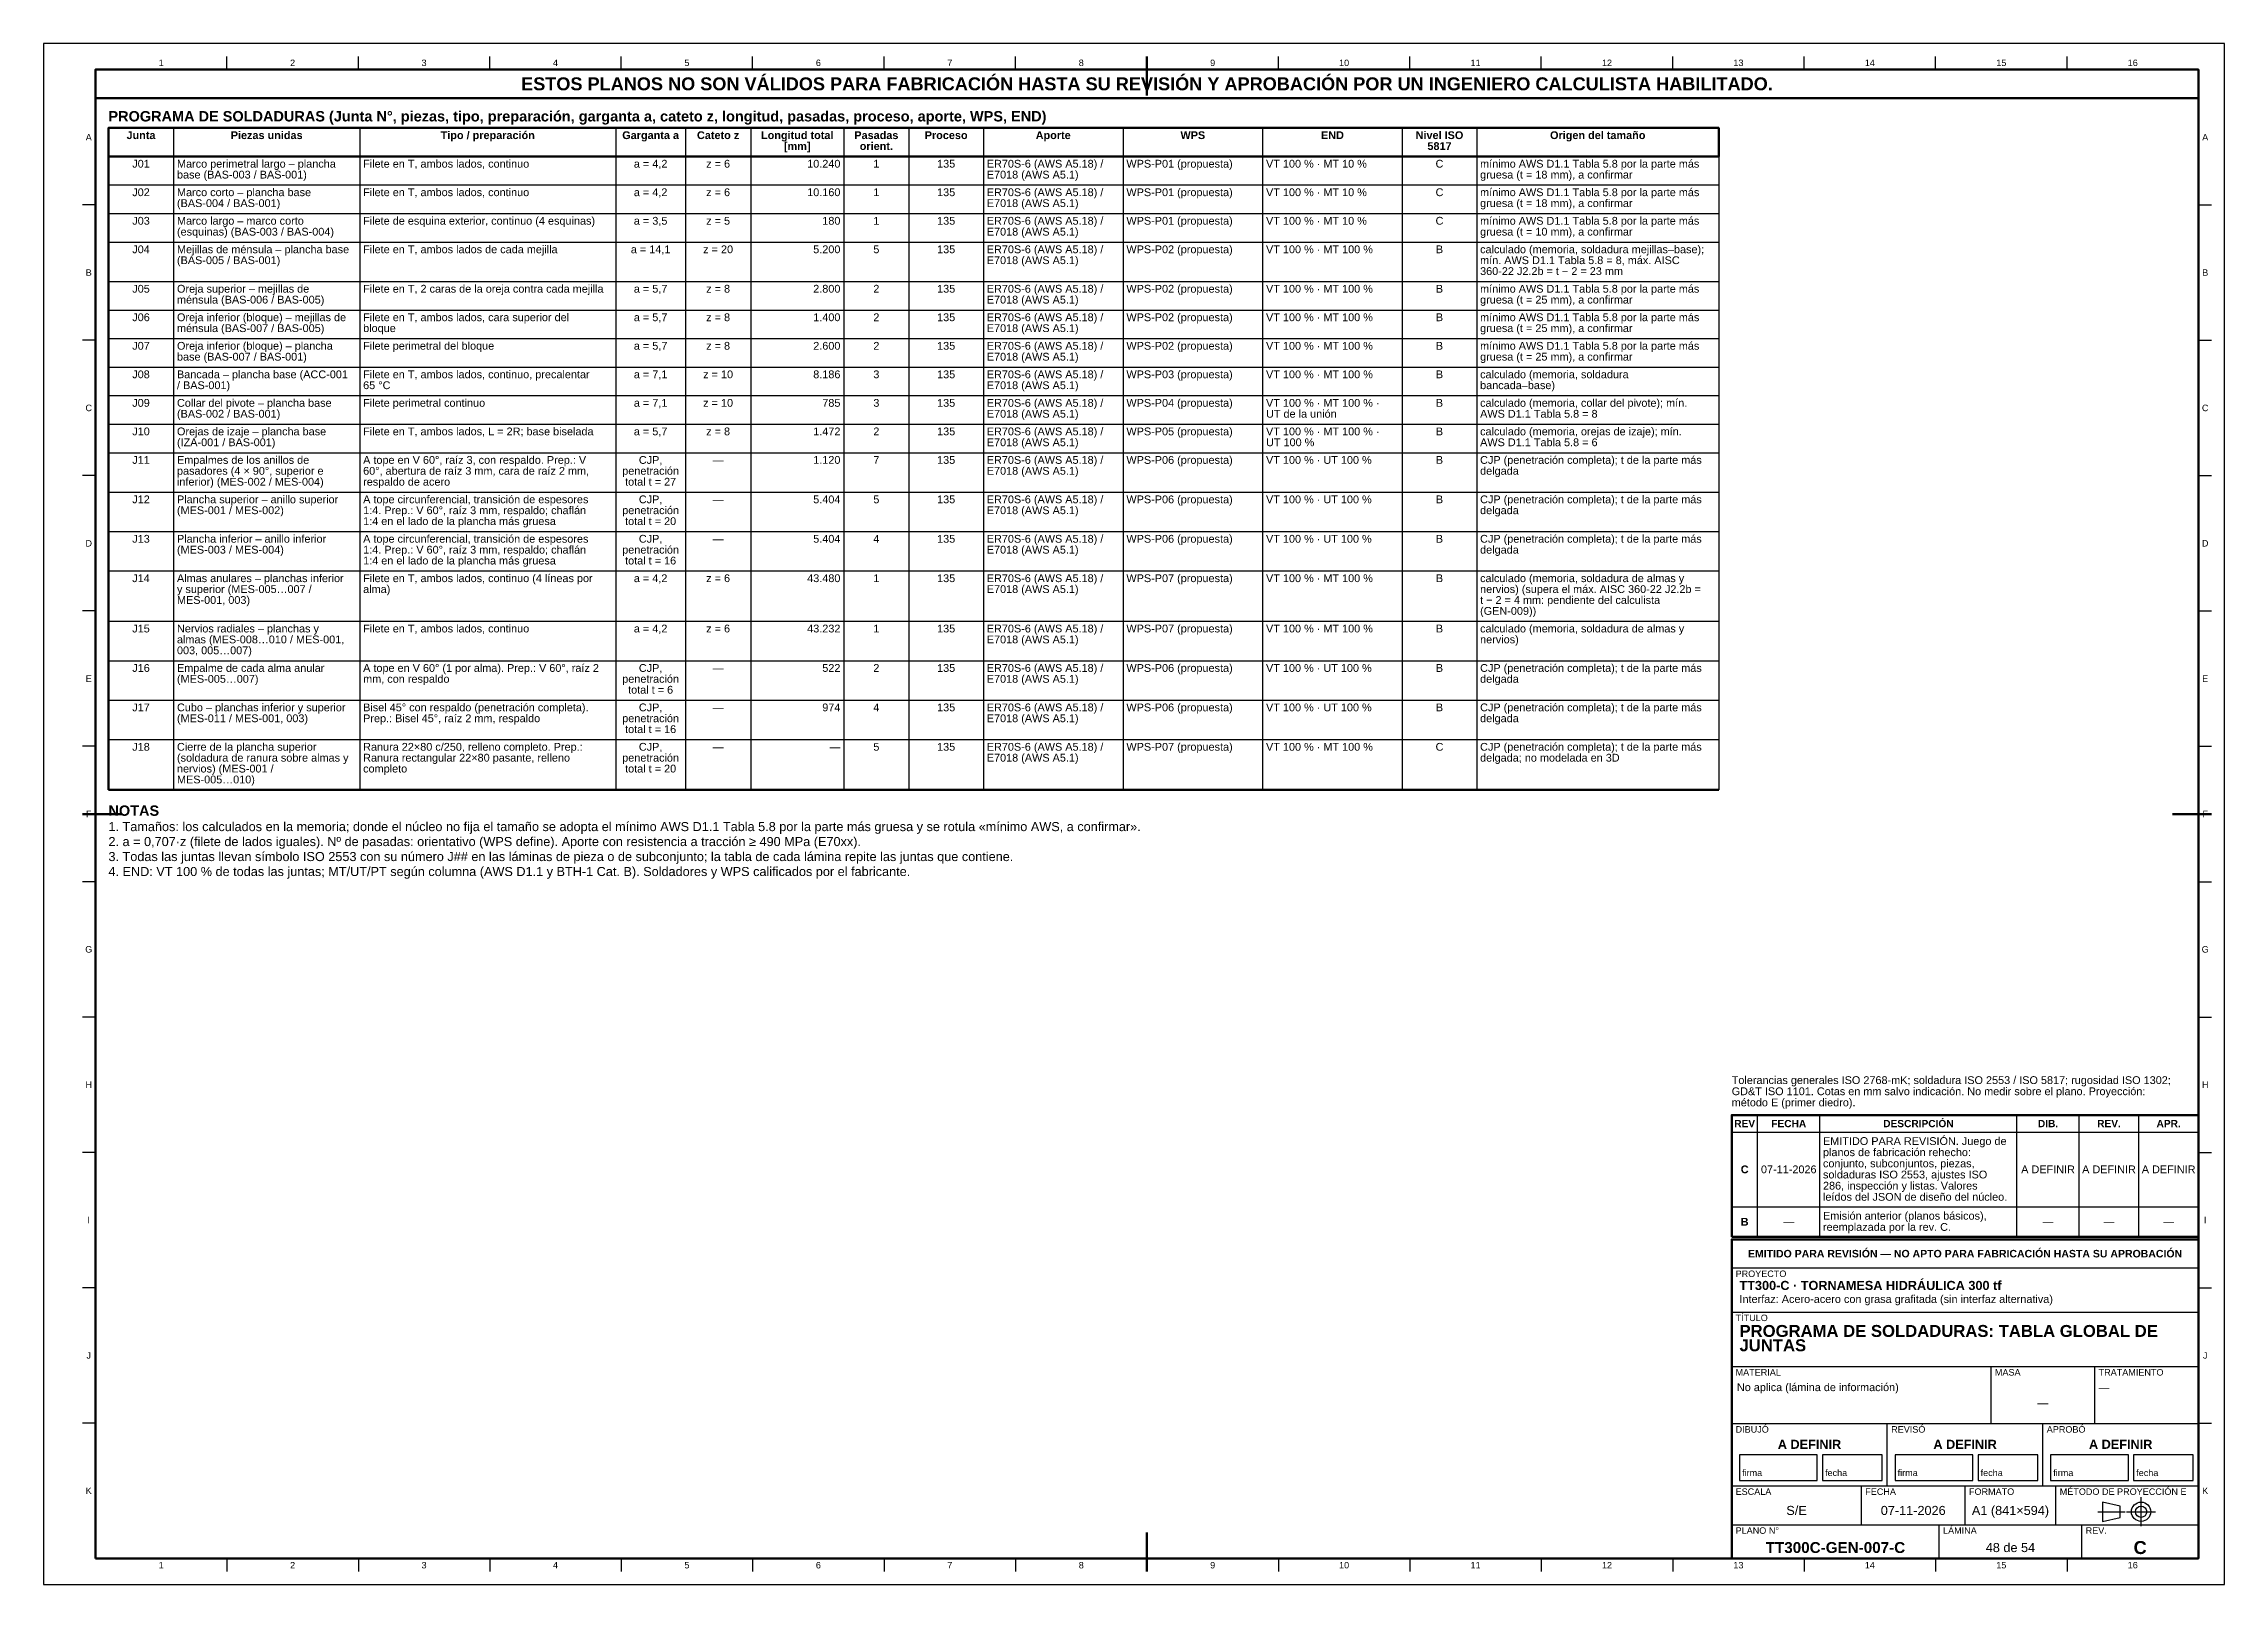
# Model space of a CAD drawing. Header units: millimetres. Extents: x 0 to 841, y 0 to 594.
import ezdxf
from ezdxf.enums import TextEntityAlignment as Align

# ---------------------------------------------------------------- set-up
doc = ezdxf.new("R2010")
doc.units = ezdxf.units.MM
doc.linetypes.add('EJE', pattern=[31, 20, -4, 3, -4])
for name, color, linetype, lineweight in [('EJE', 7, 'EJE', 25), ('FINA', 7, 'CONTINUOUS', 25), ('MARCO', 7, 'CONTINUOUS', 70), ('TXT', 7, 'CONTINUOUS', 25), ('VIS', 7, 'CONTINUOUS', 50)]:
    doc.layers.add(name, color=color, linetype=linetype, lineweight=lineweight)
doc.styles.add('STD', font='LiberationSans-Regular.ttf')
doc.styles.add('STDB', font='LiberationSans-Bold.ttf')

msp = doc.modelspace()

# ---------------------------------------------------------------- linework, layer by layer
at = {"layer": 'EJE'}
for p, q in [((792.14, 28), (802.68, 28)), ((803.3, 28), (814.46, 28)), ((808.88, 22.42), (808.88, 33.58))]:
    msp.add_line(p, q, dxfattribs=at)
at = {"layer": 'FINA'}
for p, q in [((70.69, 584), (70.69, 589)), ((121.38, 584), (121.38, 589)), ((172.06, 584), (172.06, 589)), ((222.75, 584), (222.75, 589)), ((273.44, 584), (273.44, 589)), ((324.12, 584), (324.12, 589)), ((374.81, 584), (374.81, 589)), ((425.5, 584), (425.5, 589)), ((476.19, 584), (476.19, 589)), ((526.88, 584), (526.88, 589)), ((577.56, 584), (577.56, 589)), ((628.25, 584), (628.25, 589)), ((678.94, 584), (678.94, 589)), ((729.62, 584), (729.62, 589)), ((780.31, 584), (780.31, 589)), ((50.13, 561.5), (50.13, 306.3)), ((121.92, 561.5), (121.92, 306.3)), ((220.63, 561.5), (220.63, 306.3)), ((247.55, 561.5), (247.55, 306.3)), ((272.68, 561.5), (272.68, 306.3)), ((308.58, 561.5), (308.58, 306.3)), ((333.71, 561.5), (333.71, 306.3)), ((362.42, 561.5), (362.42, 306.3)), ((416.27, 561.5), (416.27, 306.3)), ((470.11, 561.5), (470.11, 306.3)), ((523.95, 561.5), (523.95, 306.3)), ((552.67, 561.5), (552.67, 306.3)), ((646, 561.5), (646, 306.3)), ((25, 550.5), (646, 550.5)), ((25, 539.5), (646, 539.5)), ((20, 531.82), (15, 531.82)), ((831, 531.82), (836, 531.82)), ((25, 528.5), (646, 528.5)), ((25, 517.5), (646, 517.5)), ((25, 502.3), (646, 502.3)), ((25, 491.3), (646, 491.3)), ((20, 479.64), (15, 479.64)), ((25, 480.3), (646, 480.3)), ((831, 479.64), (836, 479.64)), ((25, 469.3), (646, 469.3)), ((25, 458.3), (646, 458.3)), ((25, 447.3), (646, 447.3)), ((25, 436.3), (646, 436.3)), ((20, 427.45), (15, 427.45)), ((25, 421.1), (646, 421.1)), ((831, 427.45), (836, 427.45)), ((25, 405.9), (646, 405.9)), ((25, 390.7), (646, 390.7)), ((20, 375.27), (15, 375.27)), ((25, 371.3), (646, 371.3)), ((831, 375.27), (836, 375.27)), ((25, 356.1), (646, 356.1)), ((25, 340.9), (646, 340.9)), ((20, 323.09), (15, 323.09)), ((25, 325.7), (646, 325.7)), ((831, 323.09), (836, 323.09)), ((20, 270.91), (15, 270.91)), ((831, 270.91), (836, 270.91)), ((20, 218.73), (15, 218.73)), ((831, 218.73), (836, 218.73)), ((661, 134), (661, 180.9)), ((685, 134), (685, 180.9)), ((761, 134), (761, 180.9)), ((785, 134), (785, 180.9)), ((808, 134), (808, 180.9)), ((651, 174.4), (831, 174.4)), ((20, 166.55), (15, 166.55)), ((831, 166.55), (836, 166.55)), ((651, 145.6), (831, 145.6)), ((651, 134), (831, 134)), ((651, 133), (831, 133)), ((651, 122), (831, 122)), ((20, 114.36), (15, 114.36)), ((831, 114.36), (836, 114.36)), ((651, 105), (831, 105)), ((651, 84), (831, 84)), ((751, 62), (751, 84)), ((791, 62), (791, 84)), ((20, 62.18), (15, 62.18)), ((651, 62), (831, 62)), ((711, 38), (711, 62)), ((771, 38), (771, 62)), ((831, 62.18), (836, 62.18)), ((651, 38), (831, 38)), ((701, 23), (701, 38)), ((741, 23), (741, 38)), ((776, 23), (776, 38)), ((651, 23), (831, 23)), ((731, 10), (731, 23)), ((786, 10), (786, 23)), ((70.69, 10), (70.69, 5)), ((121.38, 10), (121.38, 5)), ((172.06, 10), (172.06, 5)), ((222.75, 10), (222.75, 5)), ((273.44, 10), (273.44, 5)), ((324.12, 10), (324.12, 5)), ((374.81, 10), (374.81, 5)), ((425.5, 10), (425.5, 5)), ((476.19, 10), (476.19, 5)), ((526.88, 10), (526.88, 5)), ((577.56, 10), (577.56, 5)), ((628.25, 10), (628.25, 5)), ((678.94, 10), (678.94, 5)), ((729.62, 10), (729.62, 5)), ((780.31, 10), (780.31, 5))]:
    msp.add_line(p, q, dxfattribs=at)
for points in [[(0, 0), (841, 0), (841, 594), (0, 594)], [(654, 40), (684, 40), (684, 50), (654, 50)], [(686, 40), (709, 40), (709, 50), (686, 50)], [(714, 40), (744, 40), (744, 50), (714, 50)], [(746, 40), (769, 40), (769, 50), (746, 50)], [(774, 40), (804, 40), (804, 50), (774, 50)], [(806, 40), (829, 40), (829, 50), (806, 50)], [(794, 24.28), (800.82, 25.83), (800.82, 30.17), (794, 31.72)]]:
    msp.add_lwpolyline(points, close=True, dxfattribs=at)
for radius in [3.72, 2.17]:
    msp.add_circle((808.88, 28), radius, dxfattribs=at)
at = {"layer": 'MARCO'}
for p, q in [((425.5, 589), (425.5, 574)), ((15, 297), (30, 297)), ((836, 297), (821, 297)), ((425.5, 5), (425.5, 20))]:
    msp.add_line(p, q, dxfattribs=at)
for points in [[(20, 10), (831, 10), (831, 584), (20, 584)], [(20, 573), (831, 573), (831, 584), (20, 584)], [(651, 134), (831, 134), (831, 180.9), (651, 180.9)], [(651, 10), (831, 10), (831, 133), (651, 133)]]:
    msp.add_lwpolyline(points, close=True, dxfattribs=at)
at = {"layer": 'VIS'}
for p, q in [((25, 561.5), (25, 306.3)), ((25, 306.3), (646, 306.3))]:
    msp.add_line(p, q, dxfattribs=at)
msp.add_lwpolyline([(25, 550.5), (646, 550.5), (646, 561.5), (25, 561.5)], close=True, dxfattribs=at)

# ---------------------------------------------------------------- texts
at = {"layer": 'TXT'}
for s, height, style, p in [('1', 2.5, 'STD', (45.34, 586.6)), ('2', 2.5, 'STD', (96.03, 586.6)), ('3', 2.5, 'STD', (146.72, 586.6)), ('ESTOS PLANOS NO SON VÁLIDOS PARA FABRICACIÓN HASTA SU REVISIÓN Y APROBACIÓN POR UN INGENIERO CALCULISTA HABILITADO.', 5, 'STDB', (425.5, 578.5)), ('4', 2.5, 'STD', (197.41, 586.6)), ('5', 2.5, 'STD', (248.09, 586.6)), ('6', 2.5, 'STD', (298.78, 586.6)), ('7', 2.5, 'STD', (349.47, 586.6)), ('8', 2.5, 'STD', (400.16, 586.6)), ('9', 2.5, 'STD', (450.84, 586.6)), ('10', 2.5, 'STD', (501.53, 586.6)), ('11', 2.5, 'STD', (552.22, 586.6)), ('12', 2.5, 'STD', (602.91, 586.6)), ('13', 2.5, 'STD', (653.59, 586.6)), ('14', 2.5, 'STD', (704.28, 586.6)), ('15', 2.5, 'STD', (754.97, 586.6)), ('16', 2.5, 'STD', (805.66, 586.6)), ('A', 2.5, 'STD', (17.4, 557.91)), ('Junta', 3, 'STDB', (37.56, 558.7)), ('Piezas unidas', 3, 'STDB', (86.02, 558.7)), ('Tipo / preparación', 3, 'STDB', (171.28, 558.7)), ('Garganta a', 3, 'STDB', (234.09, 558.7)), ('Cateto z', 3, 'STDB', (260.12, 558.7)), ('Longitud total', 3, 'STDB', (290.63, 558.7)), ('[mm]', 3, 'STDB', (290.63, 554.5)), ('Pasadas', 3, 'STDB', (321.14, 558.7)), ('orient.', 3, 'STDB', (321.14, 554.5)), ('Proceso', 3, 'STDB', (348.06, 558.7)), ('Aporte', 3, 'STDB', (389.34, 558.7)), ('WPS', 3, 'STDB', (443.19, 558.7)), ('END', 3, 'STDB', (497.03, 558.7)), ('Nivel ISO', 3, 'STDB', (538.31, 558.7)), ('5817', 3, 'STDB', (538.31, 554.5)), ('Origen del tamaño', 3, 'STDB', (599.34, 558.7)), ('A', 2.5, 'STD', (833.6, 557.91)), ('J01', 3, 'STD', (37.56, 547.7)), ('a = 4,2', 3, 'STD', (234.09, 547.7)), ('z = 6', 3, 'STD', (260.12, 547.7)), ('1', 3, 'STD', (321.14, 547.7)), ('135', 3, 'STD', (348.06, 547.7)), ('C', 3, 'STD', (538.31, 547.7)), ('J02', 3, 'STD', (37.56, 536.7)), ('a = 4,2', 3, 'STD', (234.09, 536.7)), ('z = 6', 3, 'STD', (260.12, 536.7)), ('135', 3, 'STD', (348.06, 536.7)), ('C', 3, 'STD', (538.31, 536.7)), ('1', 3, 'STD', (321.14, 536.7)), ('J03', 3, 'STD', (37.56, 525.7)), ('a = 3,5', 3, 'STD', (234.09, 525.7)), ('z = 5', 3, 'STD', (260.12, 525.7)), ('1', 3, 'STD', (321.14, 525.7)), ('135', 3, 'STD', (348.06, 525.7)), ('C', 3, 'STD', (538.31, 525.7)), ('J04', 3, 'STD', (37.56, 514.7)), ('a = 14,1', 3, 'STD', (234.09, 514.7)), ('z = 20', 3, 'STD', (260.12, 514.7)), ('5', 3, 'STD', (321.14, 514.7)), ('135', 3, 'STD', (348.06, 514.7)), ('B', 3, 'STD', (538.31, 514.7)), ('B', 2.5, 'STD', (17.4, 505.73)), ('B', 2.5, 'STD', (833.6, 505.73)), ('J05', 3, 'STD', (37.56, 499.5)), ('a = 5,7', 3, 'STD', (234.09, 499.5)), ('z = 8', 3, 'STD', (260.12, 499.5)), ('2', 3, 'STD', (321.14, 499.5)), ('135', 3, 'STD', (348.06, 499.5)), ('B', 3, 'STD', (538.31, 499.5)), ('J06', 3, 'STD', (37.56, 488.5)), ('a = 5,7', 3, 'STD', (234.09, 488.5)), ('z = 8', 3, 'STD', (260.12, 488.5)), ('2', 3, 'STD', (321.14, 488.5)), ('135', 3, 'STD', (348.06, 488.5)), ('B', 3, 'STD', (538.31, 488.5)), ('J07', 3, 'STD', (37.56, 477.5)), ('a = 5,7', 3, 'STD', (234.09, 477.5)), ('z = 8', 3, 'STD', (260.12, 477.5)), ('2', 3, 'STD', (321.14, 477.5)), ('135', 3, 'STD', (348.06, 477.5)), ('B', 3, 'STD', (538.31, 477.5)), ('J08', 3, 'STD', (37.56, 466.5)), ('a = 7,1', 3, 'STD', (234.09, 466.5)), ('z = 10', 3, 'STD', (260.12, 466.5)), ('3', 3, 'STD', (321.14, 466.5)), ('135', 3, 'STD', (348.06, 466.5)), ('B', 3, 'STD', (538.31, 466.5)), ('C', 2.5, 'STD', (17.4, 453.55)), ('J09', 3, 'STD', (37.56, 455.5)), ('a = 7,1', 3, 'STD', (234.09, 455.5)), ('z = 10', 3, 'STD', (260.12, 455.5)), ('3', 3, 'STD', (321.14, 455.5)), ('135', 3, 'STD', (348.06, 455.5)), ('B', 3, 'STD', (538.31, 455.5)), ('C', 2.5, 'STD', (833.6, 453.55)), ('J10', 3, 'STD', (37.56, 444.5)), ('a = 5,7', 3, 'STD', (234.09, 444.5)), ('z = 8', 3, 'STD', (260.12, 444.5)), ('2', 3, 'STD', (321.14, 444.5)), ('135', 3, 'STD', (348.06, 444.5)), ('B', 3, 'STD', (538.31, 444.5)), ('J11', 3, 'STD', (37.56, 433.5)), ('penetración', 3, 'STD', (234.09, 429.3)), ('CJP,', 3, 'STD', (234.09, 433.5)), ('—', 3, 'STD', (260.12, 433.5)), ('7', 3, 'STD', (321.14, 433.5)), ('135', 3, 'STD', (348.06, 433.5)), ('B', 3, 'STD', (538.31, 433.5)), ('total t = 27', 3, 'STD', (234.09, 425.1)), ('J12', 3, 'STD', (37.56, 418.3)), ('penetración', 3, 'STD', (234.09, 414.1)), ('CJP,', 3, 'STD', (234.09, 418.3)), ('—', 3, 'STD', (260.12, 418.3)), ('5', 3, 'STD', (321.14, 418.3)), ('135', 3, 'STD', (348.06, 418.3)), ('B', 3, 'STD', (538.31, 418.3)), ('J13', 3, 'STD', (37.56, 403.1)), ('total t = 20', 3, 'STD', (234.09, 409.9)), ('CJP,', 3, 'STD', (234.09, 403.1)), ('4', 3, 'STD', (321.14, 403.1)), ('135', 3, 'STD', (348.06, 403.1)), ('B', 3, 'STD', (538.31, 403.1)), ('D', 2.5, 'STD', (17.4, 401.36)), ('penetración', 3, 'STD', (234.09, 398.9)), ('total t = 16', 3, 'STD', (234.09, 394.7)), ('—', 3, 'STD', (260.12, 403.1)), ('D', 2.5, 'STD', (833.6, 401.36)), ('J14', 3, 'STD', (37.56, 387.9)), ('a = 4,2', 3, 'STD', (234.09, 387.9)), ('z = 6', 3, 'STD', (260.12, 387.9)), ('1', 3, 'STD', (321.14, 387.9)), ('135', 3, 'STD', (348.06, 387.9)), ('B', 3, 'STD', (538.31, 387.9)), ('a = 4,2', 3, 'STD', (234.09, 368.5)), ('z = 6', 3, 'STD', (260.12, 368.5)), ('135', 3, 'STD', (348.06, 368.5)), ('J15', 3, 'STD', (37.56, 368.5)), ('1', 3, 'STD', (321.14, 368.5)), ('B', 3, 'STD', (538.31, 368.5)), ('J16', 3, 'STD', (37.56, 353.3)), ('CJP,', 3, 'STD', (234.09, 353.3)), ('2', 3, 'STD', (321.14, 353.3)), ('135', 3, 'STD', (348.06, 353.3)), ('B', 3, 'STD', (538.31, 353.3)), ('E', 2.5, 'STD', (17.4, 349.18)), ('penetración', 3, 'STD', (234.09, 349.1)), ('total t = 6', 3, 'STD', (234.09, 344.9)), ('—', 3, 'STD', (260.12, 353.3)), ('E', 2.5, 'STD', (833.6, 349.18)), ('J17', 3, 'STD', (37.56, 338.1)), ('CJP,', 3, 'STD', (234.09, 338.1)), ('—', 3, 'STD', (260.12, 338.1)), ('4', 3, 'STD', (321.14, 338.1)), ('135', 3, 'STD', (348.06, 338.1)), ('B', 3, 'STD', (538.31, 338.1)), ('penetración', 3, 'STD', (234.09, 333.9)), ('total t = 16', 3, 'STD', (234.09, 329.7)), ('J18', 3, 'STD', (37.56, 322.9)), ('penetración', 3, 'STD', (234.09, 318.7)), ('CJP,', 3, 'STD', (234.09, 322.9)), ('—', 3, 'STD', (260.12, 322.9)), ('5', 3, 'STD', (321.14, 322.9)), ('135', 3, 'STD', (348.06, 322.9)), ('C', 3, 'STD', (538.31, 322.9)), ('total t = 20', 3, 'STD', (234.09, 314.5)), ('F', 2.5, 'STD', (17.4, 297)), ('F', 2.5, 'STD', (833.6, 297)), ('G', 2.5, 'STD', (17.4, 244.82)), ('G', 2.5, 'STD', (833.6, 244.82)), ('H', 2.5, 'STD', (17.4, 192.64)), ('H', 2.5, 'STD', (833.6, 192.64)), ('REV', 2.8, 'STDB', (656, 177.65)), ('FECHA', 2.8, 'STDB', (673, 177.65)), ('DESCRIPCIÓN', 2.8, 'STDB', (723, 177.65)), ('DIB.', 2.8, 'STDB', (773, 177.65)), ('REV.', 2.8, 'STDB', (796.5, 177.65)), ('APR.', 2.8, 'STDB', (819.5, 177.65)), ('C', 3, 'STDB', (656, 160)), ('07-11-2026', 3, 'STD', (673, 160)), ('A DEFINIR', 3, 'STD', (773, 160)), ('A DEFINIR', 3, 'STD', (796.5, 160)), ('A DEFINIR', 3, 'STD', (819.5, 160)), ('I', 2.5, 'STD', (17.4, 140.45)), ('B', 3, 'STDB', (656, 139.8)), ('—', 3, 'STD', (673, 139.8)), ('—', 3, 'STD', (773, 139.8)), ('—', 3, 'STD', (796.5, 139.8)), ('—', 3, 'STD', (819.5, 139.8)), ('I', 2.5, 'STD', (833.6, 140.45)), ('EMITIDO PARA REVISIÓN — NO APTO PARA FABRICACIÓN HASTA SU APROBACIÓN', 2.9, 'STDB', (741, 127.5)), ('J', 2.5, 'STD', (17.4, 88.27)), ('J', 2.5, 'STD', (833.6, 88.27)), ('—', 3, 'STD', (771, 70)), ('A DEFINIR', 3.5, 'STDB', (681, 54)), ('A DEFINIR', 3.5, 'STDB', (741, 54)), ('A DEFINIR', 3.5, 'STDB', (801, 54)), ('K', 2.5, 'STD', (17.4, 36.09)), ('K', 2.5, 'STD', (833.6, 36.09)), ('S/E', 3.5, 'STD', (676, 28.5)), ('07-11-2026', 3.5, 'STD', (721, 28.5)), ('A1 (841×594)', 3.5, 'STD', (758.5, 28.5)), ('1', 2.5, 'STD', (45.34, 7.4)), ('2', 2.5, 'STD', (96.03, 7.4)), ('3', 2.5, 'STD', (146.72, 7.4)), ('4', 2.5, 'STD', (197.41, 7.4)), ('5', 2.5, 'STD', (248.09, 7.4)), ('6', 2.5, 'STD', (298.78, 7.4)), ('7', 2.5, 'STD', (349.47, 7.4)), ('8', 2.5, 'STD', (400.16, 7.4)), ('9', 2.5, 'STD', (450.84, 7.4)), ('10', 2.5, 'STD', (501.53, 7.4)), ('11', 2.5, 'STD', (552.22, 7.4)), ('12', 2.5, 'STD', (602.91, 7.4)), ('13', 2.5, 'STD', (653.59, 7.4)), ('TT300C-GEN-007-C', 4.2, 'STDB', (691, 14.2)), ('14', 2.5, 'STD', (704.28, 7.4)), ('48 de 54', 3.5, 'STD', (758.5, 14.2)), ('15', 2.5, 'STD', (754.97, 7.4)), ('16', 2.5, 'STD', (805.66, 7.4)), ('C', 5, 'STDB', (808.5, 14.2))]:
    msp.add_text(s, height=height, dxfattribs=dict(at, style=style)).set_placement(p, align=Align.MIDDLE_CENTER)
for s, height, style, p in [('PROGRAMA DE SOLDADURAS (Junta N°, piezas, tipo, preparación, garganta a, cateto z, longitud, pasadas, proceso, aporte, WPS, END)', 4, 'STDB', (25, 568)), ('NOTAS', 4, 'STDB', (25, 300.3)), ('2. a = 0,707·z (filete de lados iguales). Nº de pasadas: orientativo (WPS define). Aporte con resistencia a tracción ≥ 490 MPa (E70xx).', 3.5, 'STD', (25, 288.13)), ('1. Tamaños: los calculados en la memoria; donde el núcleo no fija el tamaño se adopta el mínimo AWS D1.1 Tabla 5.8 por la parte más gruesa y se rotula «mínimo AWS, a confirmar».', 3.5, 'STD', (25, 293.9)), ('3. Todas las juntas llevan símbolo ISO 2553 con su número J## en las láminas de pieza o de subconjunto; la tabla de cada lámina repite las juntas que contiene.', 3.5, 'STD', (25, 282.35)), ('4. END: VT 100 % de todas las juntas; MT/UT/PT según columna (AWS D1.1 y BTH-1 Cat. B). Soldadores y WPS calificados por el fabricante.', 3.5, 'STD', (25, 276.58)), ('planos de fabricación rehecho:', 3, 'STD', (686.2, 168.1)), ('EMITIDO PARA REVISIÓN. Juego de', 3, 'STD', (686.2, 172.4)), ('conjunto, subconjuntos, piezas,', 3, 'STD', (686.2, 163.8)), ('soldaduras ISO 2553, ajustes ISO', 3, 'STD', (686.2, 159.5)), ('286, inspección y listas. Valores', 3, 'STD', (686.2, 155.2)), ('leídos del JSON de diseño del núcleo.', 3, 'STD', (686.2, 150.9)), ('Emisión anterior (planos básicos),', 3, 'STD', (686.2, 143.6)), ('reemplazada por la rev. C.', 3, 'STD', (686.2, 139.3)), ('PROYECTO', 2.5, 'STD', (652.5, 121)), ('TT300-C · TORNAMESA HIDRÁULICA 300 tf', 3.5, 'STDB', (654, 117)), ('Interfaz: Acero-acero con grasa grafitada (sin interfaz alternativa)', 3, 'STD', (654, 111.5)), ('TÍTULO', 2.5, 'STD', (652.5, 104)), ('JUNTAS', 4.6, 'STDB', (654, 94.48)), ('PROGRAMA DE SOLDADURAS: TABLA GLOBAL DE', 4.6, 'STDB', (654, 100)), ('MATERIAL', 2.5, 'STD', (652.5, 83)), ('No aplica (lámina de información)', 3, 'STD', (653, 77.5)), ('MASA', 2.5, 'STD', (752.5, 83)), ('—', 3, 'STD', (792.5, 77.5)), ('TRATAMIENTO', 2.5, 'STD', (792.5, 83)), ('DIBUJÓ', 2.5, 'STD', (652.5, 61)), ('REVISÓ', 2.5, 'STD', (712.5, 61)), ('APROBÓ', 2.5, 'STD', (772.5, 61)), ('ESCALA', 2.5, 'STD', (652.5, 37)), ('FECHA', 2.5, 'STD', (702.5, 37)), ('FORMATO', 2.5, 'STD', (742.5, 37)), ('MÉTODO DE PROYECCIÓN E', 2.5, 'STD', (777.5, 37)), ('PLANO N°', 2.5, 'STD', (652.5, 22)), ('LÁMINA', 2.5, 'STD', (732.5, 22)), ('REV.', 2.5, 'STD', (787.5, 22))]:
    msp.add_text(s, height=height, dxfattribs=dict(at, style=style)).set_placement(p, align=Align.TOP_LEFT)
at = {"layer": 'TXT', "style": 'STD'}
for s, p in [('Marco perimetral largo – plancha', (51.43, 547.7)), ('Filete en T, ambos lados, continuo', (123.22, 547.7)), ('ER70S-6 (AWS A5.18) /', (363.72, 547.7)), ('WPS-P01 (propuesta)', (417.57, 547.7)), ('VT 100 % · MT 10 %', (471.41, 547.7)), ('mínimo AWS D1.1 Tabla 5.8 por la parte más', (553.97, 547.7)), ('base (BAS-003 / BAS-001)', (51.43, 543.5)), ('Marco corto – plancha base', (51.43, 536.7)), ('Filete en T, ambos lados, continuo', (123.22, 536.7)), ('E7018 (AWS A5.1)', (363.72, 543.5)), ('ER70S-6 (AWS A5.18) /', (363.72, 536.7)), ('WPS-P01 (propuesta)', (417.57, 536.7)), ('VT 100 % · MT 10 %', (471.41, 536.7)), ('gruesa (t = 18 mm), a confirmar', (553.97, 543.5)), ('mínimo AWS D1.1 Tabla 5.8 por la parte más', (553.97, 536.7)), ('(BAS-004 / BAS-001)', (51.43, 532.5)), ('E7018 (AWS A5.1)', (363.72, 532.5)), ('gruesa (t = 18 mm), a confirmar', (553.97, 532.5)), ('(esquinas) (BAS-003 / BAS-004)', (51.43, 521.5)), ('Marco largo – marco corto', (51.43, 525.7)), ('Filete de esquina exterior, continuo (4 esquinas)', (123.22, 525.7)), ('ER70S-6 (AWS A5.18) /', (363.72, 525.7)), ('E7018 (AWS A5.1)', (363.72, 521.5)), ('WPS-P01 (propuesta)', (417.57, 525.7)), ('VT 100 % · MT 10 %', (471.41, 525.7)), ('gruesa (t = 10 mm), a confirmar', (553.97, 521.5)), ('mínimo AWS D1.1 Tabla 5.8 por la parte más', (553.97, 525.7)), ('Mejillas de ménsula – plancha base', (51.43, 514.7)), ('Filete en T, ambos lados de cada mejilla', (123.22, 514.7)), ('ER70S-6 (AWS A5.18) /', (363.72, 514.7)), ('WPS-P02 (propuesta)', (417.57, 514.7)), ('VT 100 % · MT 100 %', (471.41, 514.7)), ('calculado (memoria, soldadura mejillas–base);', (553.97, 514.7)), ('(BAS-005 / BAS-001)', (51.43, 510.5)), ('E7018 (AWS A5.1)', (363.72, 510.5)), ('360-22 J2.2b = t − 2 = 23 mm', (553.97, 506.3)), ('mín. AWS D1.1 Tabla 5.8 = 8, máx. AISC', (553.97, 510.5)), ('Oreja superior – mejillas de', (51.43, 499.5)), ('ménsula (BAS-006 / BAS-005)', (51.43, 495.3)), ('Filete en T, 2 caras de la oreja contra cada mejilla', (123.22, 499.5)), ('ER70S-6 (AWS A5.18) /', (363.72, 499.5)), ('E7018 (AWS A5.1)', (363.72, 495.3)), ('WPS-P02 (propuesta)', (417.57, 499.5)), ('VT 100 % · MT 100 %', (471.41, 499.5)), ('gruesa (t = 25 mm), a confirmar', (553.97, 495.3)), ('mínimo AWS D1.1 Tabla 5.8 por la parte más', (553.97, 499.5)), ('Oreja inferior (bloque) – mejillas de', (51.43, 488.5)), ('Filete en T, ambos lados, cara superior del', (123.22, 488.5)), ('ER70S-6 (AWS A5.18) /', (363.72, 488.5)), ('WPS-P02 (propuesta)', (417.57, 488.5)), ('VT 100 % · MT 100 %', (471.41, 488.5)), ('mínimo AWS D1.1 Tabla 5.8 por la parte más', (553.97, 488.5)), ('ménsula (BAS-007 / BAS-005)', (51.43, 484.3)), ('bloque', (123.22, 484.3)), ('E7018 (AWS A5.1)', (363.72, 484.3)), ('gruesa (t = 25 mm), a confirmar', (553.97, 484.3)), ('Oreja inferior (bloque) – plancha', (51.43, 477.5)), ('base (BAS-007 / BAS-001)', (51.43, 473.3)), ('Filete perimetral del bloque', (123.22, 477.5)), ('ER70S-6 (AWS A5.18) /', (363.72, 477.5)), ('E7018 (AWS A5.1)', (363.72, 473.3)), ('WPS-P02 (propuesta)', (417.57, 477.5)), ('VT 100 % · MT 100 %', (471.41, 477.5)), ('gruesa (t = 25 mm), a confirmar', (553.97, 473.3)), ('mínimo AWS D1.1 Tabla 5.8 por la parte más', (553.97, 477.5)), ('/ BAS-001)', (51.43, 462.3)), ('Bancada – plancha base (ACC-001', (51.43, 466.5)), ('65 °C', (123.22, 462.3)), ('Filete en T, ambos lados, continuo, precalentar', (123.22, 466.5)), ('ER70S-6 (AWS A5.18) /', (363.72, 466.5)), ('E7018 (AWS A5.1)', (363.72, 462.3)), ('WPS-P03 (propuesta)', (417.57, 466.5)), ('VT 100 % · MT 100 %', (471.41, 466.5)), ('calculado (memoria, soldadura', (553.97, 466.5)), ('bancada–base)', (553.97, 462.3)), ('Collar del pivote – plancha base', (51.43, 455.5)), ('Filete perimetral continuo', (123.22, 455.5)), ('ER70S-6 (AWS A5.18) /', (363.72, 455.5)), ('WPS-P04 (propuesta)', (417.57, 455.5)), ('VT 100 % · MT 100 % ·', (471.41, 455.5)), ('calculado (memoria, collar del pivote); mín.', (553.97, 455.5)), ('Orejas de izaje – plancha base', (51.43, 444.5)), ('(BAS-002 / BAS-001)', (51.43, 451.3)), ('Filete en T, ambos lados, L = 2R; base biselada', (123.22, 444.5)), ('E7018 (AWS A5.1)', (363.72, 451.3)), ('ER70S-6 (AWS A5.18) /', (363.72, 444.5)), ('WPS-P05 (propuesta)', (417.57, 444.5)), ('VT 100 % · MT 100 % ·', (471.41, 444.5)), ('UT de la unión', (471.41, 451.3)), ('AWS D1.1 Tabla 5.8 = 8', (553.97, 451.3)), ('calculado (memoria, orejas de izaje); mín.', (553.97, 444.5)), ('(IZA-001 / BAS-001)', (51.43, 440.3)), ('E7018 (AWS A5.1)', (363.72, 440.3)), ('UT 100 %', (471.41, 440.3)), ('AWS D1.1 Tabla 5.8 = 6', (553.97, 440.3)), ('pasadores (4 × 90°, superior e', (51.43, 429.3)), ('Empalmes de los anillos de', (51.43, 433.5)), ('A tope en V 60°, raíz 3, con respaldo. Prep.: V', (123.22, 433.5)), ('60°, abertura de raíz 3 mm, cara de raíz 2 mm,', (123.22, 429.3)), ('ER70S-6 (AWS A5.18) /', (363.72, 433.5)), ('E7018 (AWS A5.1)', (363.72, 429.3)), ('WPS-P06 (propuesta)', (417.57, 433.5)), ('VT 100 % · UT 100 %', (471.41, 433.5)), ('delgada', (553.97, 429.3)), ('CJP (penetración completa); t de la parte más', (553.97, 433.5)), ('inferior) (MES-002 / MES-004)', (51.43, 425.1)), ('respaldo de acero', (123.22, 425.1)), ('(MES-001 / MES-002)', (51.43, 414.1)), ('Plancha superior – anillo superior', (51.43, 418.3)), ('A tope circunferencial, transición de espesores', (123.22, 418.3)), ('1:4. Prep.: V 60°, raíz 3 mm, respaldo; chaflán', (123.22, 414.1)), ('ER70S-6 (AWS A5.18) /', (363.72, 418.3)), ('E7018 (AWS A5.1)', (363.72, 414.1)), ('WPS-P06 (propuesta)', (417.57, 418.3)), ('VT 100 % · UT 100 %', (471.41, 418.3)), ('delgada', (553.97, 414.1)), ('CJP (penetración completa); t de la parte más', (553.97, 418.3)), ('Plancha inferior – anillo inferior', (51.43, 403.1)), ('A tope circunferencial, transición de espesores', (123.22, 403.1)), ('1:4 en el lado de la plancha más gruesa', (123.22, 409.9)), ('ER70S-6 (AWS A5.18) /', (363.72, 403.1)), ('WPS-P06 (propuesta)', (417.57, 403.1)), ('VT 100 % · UT 100 %', (471.41, 403.1)), ('CJP (penetración completa); t de la parte más', (553.97, 403.1)), ('(MES-003 / MES-004)', (51.43, 398.9)), ('1:4. Prep.: V 60°, raíz 3 mm, respaldo; chaflán', (123.22, 398.9)), ('1:4 en el lado de la plancha más gruesa', (123.22, 394.7)), ('E7018 (AWS A5.1)', (363.72, 398.9)), ('delgada', (553.97, 398.9)), ('Almas anulares – planchas inferior', (51.43, 387.9)), ('Filete en T, ambos lados, continuo (4 líneas por', (123.22, 387.9)), ('ER70S-6 (AWS A5.18) /', (363.72, 387.9)), ('WPS-P07 (propuesta)', (417.57, 387.9)), ('VT 100 % · MT 100 %', (471.41, 387.9)), ('calculado (memoria, soldadura de almas y', (553.97, 387.9)), ('y superior (MES-005…007 /', (51.43, 383.7)), ('MES-001, 003)', (51.43, 379.5)), ('alma)', (123.22, 383.7)), ('E7018 (AWS A5.1)', (363.72, 383.7)), ('t − 2 = 4 mm: pendiente del calculista', (553.97, 379.5)), ('nervios) (supera el máx. AISC 360-22 J2.2b =', (553.97, 383.7)), ('Nervios radiales – planchas y', (51.43, 368.5)), ('Filete en T, ambos lados, continuo', (123.22, 368.5)), ('ER70S-6 (AWS A5.18) /', (363.72, 368.5)), ('WPS-P07 (propuesta)', (417.57, 368.5)), ('VT 100 % · MT 100 %', (471.41, 368.5)), ('calculado (memoria, soldadura de almas y', (553.97, 368.5)), ('(GEN-009))', (553.97, 375.3)), ('003, 005…007)', (51.43, 360.1)), ('almas (MES-008…010 / MES-001,', (51.43, 364.3)), ('E7018 (AWS A5.1)', (363.72, 364.3)), ('nervios)', (553.97, 364.3)), ('Empalme de cada alma anular', (51.43, 353.3)), ('A tope en V 60° (1 por alma). Prep.: V 60°, raíz 2', (123.22, 353.3)), ('ER70S-6 (AWS A5.18) /', (363.72, 353.3)), ('WPS-P06 (propuesta)', (417.57, 353.3)), ('VT 100 % · UT 100 %', (471.41, 353.3)), ('CJP (penetración completa); t de la parte más', (553.97, 353.3)), ('(MES-005…007)', (51.43, 349.1)), ('mm, con respaldo', (123.22, 349.1)), ('E7018 (AWS A5.1)', (363.72, 349.1)), ('delgada', (553.97, 349.1)), ('Cubo – planchas inferior y superior', (51.43, 338.1)), ('Bisel 45° con respaldo (penetración completa).', (123.22, 338.1)), ('ER70S-6 (AWS A5.18) /', (363.72, 338.1)), ('WPS-P06 (propuesta)', (417.57, 338.1)), ('VT 100 % · UT 100 %', (471.41, 338.1)), ('CJP (penetración completa); t de la parte más', (553.97, 338.1)), ('(MES-011 / MES-001, 003)', (51.43, 333.9)), ('Prep.: Bisel 45°, raíz 2 mm, respaldo', (123.22, 333.9)), ('E7018 (AWS A5.1)', (363.72, 333.9)), ('delgada', (553.97, 333.9)), ('Cierre de la plancha superior', (51.43, 322.9)), ('(soldadura de ranura sobre almas y', (51.43, 318.7)), ('Ranura 22×80 c/250, relleno completo. Prep.:', (123.22, 322.9)), ('Ranura rectangular 22×80 pasante, relleno', (123.22, 318.7)), ('ER70S-6 (AWS A5.18) /', (363.72, 322.9)), ('E7018 (AWS A5.1)', (363.72, 318.7)), ('WPS-P07 (propuesta)', (417.57, 322.9)), ('VT 100 % · MT 100 %', (471.41, 322.9)), ('delgada; no modelada en 3D', (553.97, 318.7)), ('CJP (penetración completa); t de la parte más', (553.97, 322.9)), ('nervios) (MES-001 /', (51.43, 314.5)), ('MES-005…010)', (51.43, 310.3)), ('completo', (123.22, 314.5))]:
    msp.add_text(s, height=3, dxfattribs=at).set_placement(p, align=Align.MIDDLE_LEFT)
for s, p in [('10.240', (307.28, 547.7)), ('10.160', (307.28, 536.7)), ('180', (307.28, 525.7)), ('5.200', (307.28, 514.7)), ('2.800', (307.28, 499.5)), ('1.400', (307.28, 488.5)), ('2.600', (307.28, 477.5)), ('8.186', (307.28, 466.5)), ('785', (307.28, 455.5)), ('1.472', (307.28, 444.5)), ('1.120', (307.28, 433.5)), ('5.404', (307.28, 418.3)), ('5.404', (307.28, 403.1)), ('43.480', (307.28, 387.9)), ('43.232', (307.28, 368.5)), ('522', (307.28, 353.3)), ('974', (307.28, 338.1)), ('—', (307.28, 322.9))]:
    msp.add_text(s, height=3, dxfattribs=at).set_placement(p, align=Align.MIDDLE_RIGHT)
for s, height, p in [('Tolerancias generales ISO 2768-mK; soldadura ISO 2553 / ISO 5817; rugosidad ISO 1302;', 3, (651, 192)), ('GD&T ISO 1101. Cotas en mm salvo indicación. No medir sobre el plano. Proyección:', 3, (651, 187.7)), ('método E (primer diedro).', 3, (651, 183.4)), ('firma', 2.5, (655, 41)), ('fecha', 2.5, (687, 41)), ('firma', 2.5, (715, 41)), ('fecha', 2.5, (747, 41)), ('firma', 2.5, (775, 41)), ('fecha', 2.5, (807, 41))]:
    msp.add_text(s, height=height, dxfattribs=at).set_placement(p, align=Align.BOTTOM_LEFT)

doc.saveas('drawing.dxf')
